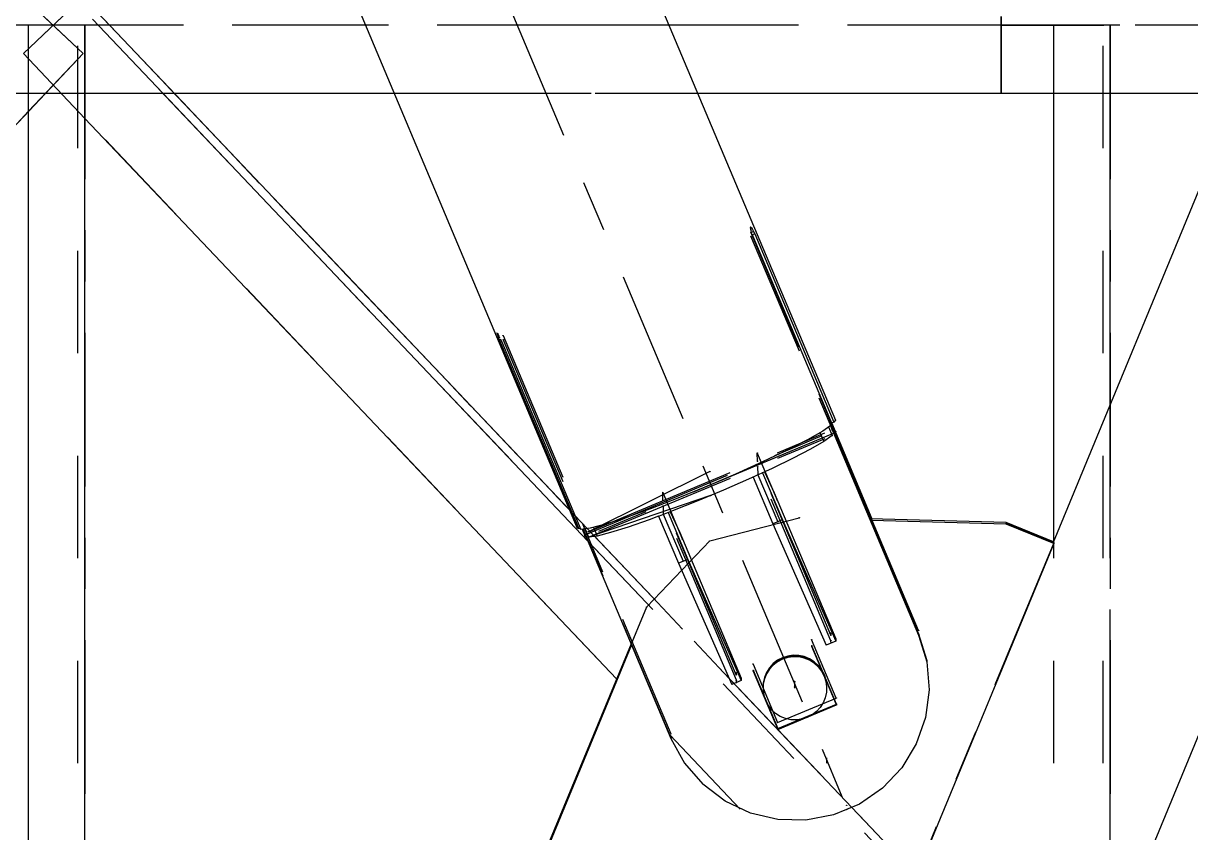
# Model space of a CAD drawing. Header units: millimetres. Extents: x 2368 to 8313, y 7493 to 11698.
# Drawn here: x 5115.36 to 5138.13, y 11277.66 to 11293.45 of the extents above; entities that cross this region are included whole.
import ezdxf

# ---------------------------------------------------------------- set-up
doc = ezdxf.new("R2010")
doc.units = ezdxf.units.MM
for name, pattern in [('XKITLINE00', [0]), ('XKITLINE02', [4, 2, -2]), ('XKITLINE03', [6, 3, -1, 1, -1])]:
    doc.linetypes.add(name, pattern=pattern)

msp = doc.modelspace()

# ---------------------------------------------------------------- linework, layer by layer
at = {"color": 8, "linetype": 'XKITLINE03'}
for p, q in [((5052.5881, 11072.0118), (5216.5881, 11469.2205)), ((5052.5882, 11072.0118), (5216.5882, 11469.2205)), ((5052.5881, 11465.4767), (5134.5881, 11270.6161)), ((5052.5882, 11465.4767), (5134.5882, 11270.6161)), ((5132.8193, 11281.608), (5129.5491, 11289.3791)), ((5132.8194, 11281.608), (5129.5492, 11289.3791)), ((5132.8215, 11281.5284), (5129.5513, 11289.2995)), ((5132.8214, 11281.5284), (5129.5513, 11289.2995)), ((5124.7165, 11287.3605), (5127.9867, 11279.5894)), ((5124.7165, 11287.3605), (5127.9867, 11279.5894)), ((5124.7186, 11287.2809), (5127.9888, 11279.5098)), ((5124.7186, 11287.2809), (5127.9888, 11279.5098)), ((5126.3265, 11283.4817), (5131.1869, 11285.5119)), ((5126.3266, 11283.4817), (5131.187, 11285.5119)), ((5131.1882, 11285.4623), (5126.3278, 11283.4322)), ((5131.1883, 11285.4623), (5126.3279, 11283.4322)), ((5126.38, 11283.5344), (5131.1319, 11285.5193)), ((5126.38, 11283.5344), (5131.1318, 11285.5193)), ((5126.3829, 11283.4247), (5131.1348, 11285.4096)), ((5126.3829, 11283.4247), (5131.1348, 11285.4096)), ((5131.2014, 11285.4929), (5131.1882, 11285.4623)), ((5131.2014, 11285.4929), (5131.1883, 11285.4623)), ((5129.6782, 11284.9103), (5129.674, 11285.0696)), ((5129.674, 11285.0696), (5130.0605, 11284.151)), ((5129.6783, 11284.9103), (5129.6741, 11285.0696)), ((5129.6741, 11285.0696), (5130.0606, 11284.151)), ((5131.1084, 11281.5116), (5129.6782, 11284.9103)), ((5131.1085, 11281.5116), (5129.6783, 11284.9103)), ((5128.7512, 11284.7065), (5126.38, 11283.5344)), ((5128.7511, 11284.7065), (5126.38, 11283.5344)), ((5131.1113, 11281.4054), (5129.681, 11284.8042)), ((5129.681, 11284.8042), (5129.6853, 11284.6449)), ((5131.1113, 11281.4054), (5129.6811, 11284.8042)), ((5129.6811, 11284.8042), (5129.6853, 11284.6449)), ((5129.6853, 11284.6449), (5130.0719, 11283.7263)), ((5129.6853, 11284.6449), (5130.0718, 11283.7263)), ((5128.7636, 11284.2376), (5126.3829, 11283.4247)), ((5128.7636, 11284.2376), (5126.3829, 11283.4247)), ((5127.8337, 11284.1399), (5127.8295, 11284.2991)), ((5127.8295, 11284.2991), (5128.2161, 11283.3805)), ((5127.8337, 11284.1399), (5127.8295, 11284.2991)), ((5127.8295, 11284.2991), (5128.216, 11283.3805)), ((5129.264, 11280.7412), (5127.8337, 11284.1399)), ((5129.2639, 11280.7412), (5127.8337, 11284.1399)), ((5129.2667, 11280.635), (5127.8365, 11284.0337)), ((5127.8365, 11284.0337), (5127.8407, 11283.8745)), ((5129.2668, 11280.635), (5127.8366, 11284.0337)), ((5127.8366, 11284.0337), (5127.8408, 11283.8745)), ((5127.8407, 11283.8745), (5128.2273, 11282.9559)), ((5127.8408, 11283.8745), (5128.2273, 11282.9559)), ((5128.7454, 11283.354), (5130.4917, 11283.8051)), ((5128.7454, 11283.354), (5130.4916, 11283.8051)), ((5134.5307, 11283.6978), (5135.4556, 11283.3192)), ((5134.5307, 11283.6978), (5135.4555, 11283.3192)), ((5126.3134, 11283.4512), (5126.3266, 11283.4817)), ((5126.3134, 11283.4512), (5126.3265, 11283.4817)), ((5126.3279, 11283.4322), (5126.3134, 11283.4512)), ((5126.3278, 11283.4322), (5126.3134, 11283.4512)), ((5127.5164, 11282.0653), (5128.7454, 11283.354)), ((5127.5164, 11282.0653), (5128.7454, 11283.354)), ((5135.4556, 11283.3192), (5127.8481, 11264.8934)), ((5135.4555, 11283.3192), (5127.8481, 11264.8934)), ((5123.3196, 11271.9004), (5127.5164, 11282.0653)), ((5123.3196, 11271.9004), (5127.5164, 11282.0653)), ((5131.1073, 11281.5558), (5131.1085, 11281.5116)), ((5131.1073, 11281.5558), (5131.1084, 11281.5116)), ((5131.2139, 11280.2884), (5130.7346, 11281.4274)), ((5131.214, 11280.2884), (5130.7347, 11281.4274)), ((5131.2171, 11280.1681), (5130.7378, 11281.3071)), ((5131.2172, 11280.1681), (5130.7379, 11281.3071)), ((5131.2175, 11280.1539), (5130.7382, 11281.2929)), ((5131.2175, 11280.1539), (5130.7382, 11281.2929)), ((5131.1125, 11281.3612), (5131.1113, 11281.4054)), ((5131.1124, 11281.3612), (5131.1113, 11281.4054)), ((5129.2627, 11280.7854), (5129.2639, 11280.7412)), ((5129.2628, 11280.7854), (5129.264, 11280.7412)), ((5129.591, 11280.9497), (5130.0703, 11279.8107)), ((5129.5911, 11280.9497), (5130.0704, 11279.8107)), ((5129.5942, 11280.8294), (5130.0736, 11279.6904)), ((5129.5942, 11280.8294), (5130.0735, 11279.6904)), ((5129.5946, 11280.8153), (5130.0739, 11279.6762)), ((5129.5946, 11280.8153), (5130.0739, 11279.6762)), ((5129.2679, 11280.5908), (5129.2667, 11280.635)), ((5129.268, 11280.5908), (5129.2668, 11280.635)), ((5130.4027, 11280.612), (5130.4055, 11280.5058)), ((5130.4027, 11280.612), (5130.4055, 11280.5058)), ((5130.0703, 11279.8107), (5131.2139, 11280.2884)), ((5130.0704, 11279.8107), (5131.214, 11280.2884)), ((5130.0735, 11279.6904), (5131.2171, 11280.1681)), ((5130.0736, 11279.6904), (5131.2172, 11280.1681)), ((5130.0739, 11279.6762), (5131.2175, 11280.1539)), ((5130.0739, 11279.6762), (5131.2175, 11280.1539))]:
    msp.add_line(p, q, dxfattribs=at)
at = {"color": 8, "linetype": 'XKITLINE00'}
for p, q in [((5202.1352, 11444.848), (5135.4451, 11283.3241)), ((5064.6415, 11443.8685), (5131.1979, 11285.7074)), ((5059.606, 11441.7652), (5126.1623, 11283.6041)), ((5129.5403, 11289.4785), (5129.5382, 11289.4639)), ((5129.5382, 11289.4639), (5129.5427, 11289.4355)), ((5129.5488, 11289.4778), (5129.5403, 11289.4785)), ((5129.5427, 11289.4355), (5129.5534, 11289.396)), ((5129.5488, 11289.4778), (5129.563, 11289.4618)), ((5129.563, 11289.4618), (5129.5813, 11289.4323)), ((5129.5813, 11289.4323), (5129.6021, 11289.3919)), ((5129.6021, 11289.3919), (5129.5609, 11289.3747)), ((5129.5697, 11289.3498), (5129.586, 11289.2988)), ((5129.6233, 11289.3448), (5129.5795, 11289.3265)), ((5129.586, 11289.2988), (5131.1322, 11285.6245)), ((5129.6021, 11289.3919), (5129.6233, 11289.3448)), ((5129.6233, 11289.3448), (5131.1695, 11285.6705)), ((5124.5982, 11287.4142), (5124.5959, 11287.409)), ((5124.5959, 11287.409), (5124.6002, 11287.3889)), ((5124.5982, 11287.4142), (5124.607, 11287.4042)), ((5124.6002, 11287.3889), (5124.6107, 11287.3561)), ((5124.607, 11287.4042), (5124.6214, 11287.3799)), ((5124.6214, 11287.3799), (5124.6399, 11287.3437)), ((5124.6107, 11287.3561), (5124.6265, 11287.3136)), ((5124.6494, 11287.3232), (5124.6265, 11287.3136)), ((5124.6265, 11287.3136), (5124.6459, 11287.2657)), ((5124.6702, 11287.2759), (5124.6459, 11287.2657)), ((5124.6459, 11287.2657), (5126.1921, 11283.5914)), ((5124.6604, 11287.2992), (5124.6847, 11287.2516)), ((5124.6847, 11287.2516), (5126.2309, 11283.5773)), ((5131.1322, 11285.6245), (5130.9513, 11285.4985)), ((5131.0643, 11285.5772), (5131.1348, 11285.4096)), ((5131.1016, 11285.6031), (5132.8219, 11281.5151)), ((5131.1096, 11285.6088), (5132.8212, 11281.5416)), ((5131.1695, 11285.6705), (5131.1213, 11285.6504)), ((5131.1228, 11285.6179), (5131.1883, 11285.4623)), ((5131.1255, 11285.6521), (5131.1983, 11285.479)), ((5131.1979, 11285.7074), (5131.1695, 11285.6705)), ((5130.6526, 11285.3274), (5130.2549, 11285.1226)), ((5130.9513, 11285.4985), (5130.6526, 11285.3274)), ((5130.8969, 11285.4673), (5130.9696, 11285.2947)), ((5131.1348, 11285.4096), (5130.9696, 11285.2947)), ((5131.1883, 11285.4623), (5131.1744, 11285.4565)), ((5131.1983, 11285.479), (5131.1883, 11285.4623)), ((5131.1906, 11285.4662), (5131.8979, 11283.7855)), ((5131.1967, 11285.4764), (5131.9084, 11283.7852)), ((5131.2014, 11285.4929), (5131.1983, 11285.479)), ((5130.2549, 11285.1226), (5129.7783, 11284.8944)), ((5130.7114, 11285.1453), (5130.3711, 11284.9676)), ((5130.9696, 11285.2947), (5130.7114, 11285.1453)), ((5129.7783, 11284.8944), (5129.2466, 11284.6543)), ((5130.3711, 11284.9676), (5129.963, 11284.7691)), ((5129.2466, 11284.6543), (5128.6865, 11284.4142)), ((5129.963, 11284.7691), (5129.5042, 11284.5581)), ((5129.7775, 11284.6834), (5129.7692, 11284.6799)), ((5129.7775, 11284.6838), (5129.7775, 11284.6834)), ((5129.7775, 11284.6834), (5130.1641, 11283.7649)), ((5129.8156, 11284.7013), (5130.0052, 11284.2915)), ((5128.6865, 11284.4142), (5128.1261, 11284.1862)), ((5129.5042, 11284.5581), (5129.0141, 11284.3434)), ((5129.5957, 11284.6001), (5129.9796, 11283.6878)), ((5128.1261, 11284.1862), (5127.5935, 11283.9818)), ((5129.0141, 11284.3434), (5128.5131, 11284.1342)), ((5130.0052, 11284.2915), (5131.2035, 11281.444)), ((5127.5935, 11283.9818), (5127.1153, 11283.8112)), ((5128.5131, 11284.1342), (5128.0225, 11283.9392)), ((5127.1153, 11283.8112), (5126.7156, 11283.6829)), ((5127.5627, 11283.7665), (5127.1531, 11283.6235)), ((5127.7484, 11283.8362), (5127.5627, 11283.7665)), ((5127.7485, 11283.8363), (5127.7486, 11283.8359)), ((5127.7569, 11283.8394), (5127.7486, 11283.8359)), ((5127.7486, 11283.8359), (5128.1351, 11282.9174)), ((5128.0225, 11283.9392), (5127.7569, 11283.8394)), ((5127.9357, 11283.9066), (5128.3196, 11282.9944)), ((5127.9754, 11283.9215), (5128.1607, 11283.5211)), ((5130.1641, 11283.7649), (5129.9796, 11283.6878)), ((5130.1641, 11283.7649), (5131.2047, 11281.3997)), ((5134.5303, 11283.7155), (5131.8767, 11283.786)), ((5134.5312, 11283.6801), (5131.8953, 11283.7502)), ((5126.1921, 11283.5914), (5126.1623, 11283.6041)), ((5126.2201, 11283.6031), (5126.1921, 11283.5914)), ((5126.4144, 11283.6034), (5126.2309, 11283.5773)), ((5126.2579, 11283.5811), (5126.3172, 11283.4402)), ((5126.2648, 11283.5821), (5126.3279, 11283.4322)), ((5126.2696, 11283.5828), (5127.9892, 11279.4965)), ((5126.3138, 11283.5891), (5126.3829, 11283.4247)), ((5126.7156, 11283.6829), (5126.4144, 11283.6034)), ((5126.4785, 11283.6203), (5126.5506, 11283.449)), ((5126.811, 11283.5161), (5126.5506, 11283.449)), ((5127.1531, 11283.6235), (5126.811, 11283.5161)), ((5128.1607, 11283.5211), (5129.359, 11280.6735)), ((5129.9796, 11283.6878), (5131.0203, 11281.3227)), ((5134.5303, 11283.7155), (5134.5312, 11283.6801)), ((5135.451, 11283.3385), (5134.5303, 11283.7155)), ((5135.456, 11283.3015), (5134.5312, 11283.6801)), ((5126.3279, 11283.4322), (5126.3172, 11283.4402)), ((5126.3322, 11283.434), (5126.3279, 11283.4322)), ((5126.5506, 11283.449), (5126.3829, 11283.4247)), ((5135.456, 11283.3015), (5127.8486, 11264.8757)), ((5135.4559, 11283.3079), (5135.456, 11283.3015)), ((5128.3196, 11282.9944), (5128.1351, 11282.9174)), ((5128.1351, 11282.9174), (5129.1757, 11280.5522)), ((5128.3196, 11282.9944), (5129.3602, 11280.6293)), ((5131.2035, 11281.444), (5131.2047, 11281.3997)), ((5132.8212, 11281.5416), (5132.8219, 11281.5151)), ((5132.8212, 11281.5416), (5132.9789, 11281.0192)), ((5132.8219, 11281.5151), (5132.9796, 11280.9927)), ((5127.2113, 11281.345), (5123.7297, 11272.9124)), ((5127.2191, 11281.3264), (5123.7454, 11272.9128)), ((5131.2047, 11281.3997), (5131.0203, 11281.3227)), ((5130.0702, 11281.0252), (5129.9847, 11280.9593)), ((5130.0706, 11281.011), (5129.9851, 11280.9451)), ((5130.0706, 11281.011), (5129.9851, 11280.9451)), ((5130.071, 11280.9969), (5129.9855, 11280.931)), ((5130.1659, 11281.0753), (5130.0702, 11281.0252)), ((5130.1662, 11281.0612), (5130.0706, 11281.011)), ((5130.1662, 11281.0612), (5130.0706, 11281.011)), ((5130.1666, 11281.047), (5130.071, 11280.9969)), ((5130.2688, 11281.1082), (5130.1659, 11281.0753)), ((5130.1659, 11281.0753), (5130.1662, 11281.0612)), ((5130.2692, 11281.094), (5130.1662, 11281.0612)), ((5130.2692, 11281.094), (5130.1662, 11281.0612)), ((5130.1662, 11281.0612), (5130.1666, 11281.047)), ((5130.2695, 11281.0798), (5130.1666, 11281.047)), ((5130.3759, 11281.1227), (5130.2688, 11281.1082)), ((5130.3763, 11281.1085), (5130.2692, 11281.094)), ((5130.3763, 11281.1085), (5130.2692, 11281.094)), ((5130.3766, 11281.0944), (5130.2695, 11281.0798)), ((5130.4839, 11281.1184), (5130.3759, 11281.1227)), ((5130.4842, 11281.1043), (5130.3763, 11281.1085)), ((5130.4842, 11281.1043), (5130.3763, 11281.1085)), ((5130.4846, 11281.0901), (5130.3766, 11281.0944)), ((5130.5895, 11281.0956), (5130.4839, 11281.1184)), ((5130.5899, 11281.0815), (5130.4842, 11281.1043)), ((5130.5899, 11281.0815), (5130.4842, 11281.1043)), ((5130.5902, 11281.0673), (5130.4846, 11281.0901)), ((5130.6895, 11281.0549), (5130.5895, 11281.0956)), ((5130.6899, 11281.0407), (5130.5899, 11281.0815)), ((5130.6899, 11281.0407), (5130.5899, 11281.0815)), ((5130.6902, 11281.0265), (5130.5902, 11281.0673)), ((5130.7809, 11280.9974), (5130.6895, 11281.0549)), ((5130.7813, 11280.9833), (5130.6899, 11281.0407)), ((5130.7813, 11280.9833), (5130.6899, 11281.0407)), ((5130.7816, 11280.9691), (5130.6902, 11281.0265)), ((5130.8609, 11280.925), (5130.7809, 11280.9974)), ((5132.9789, 11281.0192), (5132.9796, 11280.9927)), ((5132.9796, 11280.9927), (5133.0249, 11280.449)), ((5129.8544, 11280.7886), (5129.8134, 11280.6889)), ((5129.8548, 11280.7744), (5129.8138, 11280.6748)), ((5129.8548, 11280.7744), (5129.8138, 11280.6748)), ((5129.8551, 11280.7603), (5129.8142, 11280.6606)), ((5129.9121, 11280.8796), (5129.8544, 11280.7886)), ((5129.9124, 11280.8655), (5129.8548, 11280.7744)), ((5129.9124, 11280.8655), (5129.8548, 11280.7744)), ((5129.9128, 11280.8513), (5129.8551, 11280.7603)), ((5129.9847, 11280.9593), (5129.9121, 11280.8796)), ((5129.9851, 11280.9451), (5129.9124, 11280.8655)), ((5129.9851, 11280.9451), (5129.9124, 11280.8655)), ((5129.9855, 11280.931), (5129.9128, 11280.8513)), ((5130.8612, 11280.9109), (5130.7813, 11280.9833)), ((5130.8612, 11280.9109), (5130.7813, 11280.9833)), ((5130.8616, 11280.8967), (5130.7816, 11280.9691)), ((5130.8609, 11280.925), (5130.927, 11280.8399)), ((5130.8612, 11280.9109), (5130.9274, 11280.8258)), ((5130.8612, 11280.9109), (5130.9274, 11280.8258)), ((5130.8616, 11280.8967), (5130.9278, 11280.8116)), ((5130.927, 11280.8399), (5130.9773, 11280.7447)), ((5130.9274, 11280.8258), (5130.9777, 11280.7305)), ((5130.9274, 11280.8258), (5130.9777, 11280.7305)), ((5130.9278, 11280.8116), (5130.9781, 11280.7163)), ((5129.3602, 11280.6293), (5129.1757, 11280.5522)), ((5129.359, 11280.6735), (5129.3602, 11280.6293)), ((5129.7912, 11280.5554), (5129.787, 11280.4479)), ((5129.8134, 11280.6889), (5129.7905, 11280.5837)), ((5129.8138, 11280.6748), (5129.7909, 11280.5696)), ((5129.8138, 11280.6748), (5129.7909, 11280.5696)), ((5129.8142, 11280.6606), (5129.7912, 11280.5554)), ((5130.9773, 11280.7447), (5130.9777, 11280.7305)), ((5130.9773, 11280.7447), (5131.0103, 11280.6421)), ((5130.9777, 11280.7305), (5131.0106, 11280.628)), ((5130.9777, 11280.7305), (5130.9781, 11280.7163)), ((5130.9777, 11280.7305), (5131.0106, 11280.628)), ((5130.9781, 11280.7163), (5131.011, 11280.6138)), ((5131.011, 11280.6138), (5131.0256, 11280.5072)), ((5129.787, 11280.4479), (5129.8015, 11280.3412)), ((5129.8015, 11280.3412), (5129.8345, 11280.2387)), ((5131.0213, 11280.3996), (5130.9983, 11280.2944)), ((5131.0256, 11280.5072), (5131.0213, 11280.3996)), ((5133.0249, 11280.449), (5132.9557, 11279.9077)), ((5129.8345, 11280.2387), (5129.8848, 11280.1434)), ((5129.8848, 11280.1434), (5129.9509, 11280.0583)), ((5130.8997, 11280.1037), (5130.827, 11280.024)), ((5130.9574, 11280.1948), (5130.8997, 11280.1037)), ((5130.9983, 11280.2944), (5130.9574, 11280.1948)), ((5130.0309, 11279.9859), (5129.9509, 11280.0583)), ((5130.1223, 11279.9285), (5130.0309, 11279.9859)), ((5130.2223, 11279.8877), (5130.1223, 11279.9285)), ((5130.3279, 11279.8649), (5130.2223, 11279.8877)), ((5130.4359, 11279.8606), (5130.3279, 11279.8649)), ((5130.543, 11279.8752), (5130.4359, 11279.8606)), ((5130.6459, 11279.908), (5130.543, 11279.8752)), ((5130.7416, 11279.9581), (5130.6459, 11279.908)), ((5130.827, 11280.024), (5130.7416, 11279.9581)), ((5132.9557, 11279.9077), (5132.775, 11279.3927)), ((5127.9892, 11279.4965), (5128.2525, 11279.0182)), ((5132.775, 11279.3927), (5132.4908, 11278.9262)), ((5128.2525, 11279.0182), (5128.61, 11278.6049)), ((5132.4908, 11278.9262), (5132.1154, 11278.5288)), ((5129.0459, 11278.2747), (5128.61, 11278.6049)), ((5132.1154, 11278.5288), (5131.6653, 11278.2178)), ((5129.5413, 11278.042), (5129.0459, 11278.2747)), ((5130.0744, 11277.9169), (5129.5413, 11278.042)), ((5131.6653, 11278.2178), (5131.1602, 11278.0068)), ((5130.622, 11277.9051), (5130.0744, 11277.9169)), ((5131.1602, 11278.0068), (5130.622, 11277.9051))]:
    msp.add_line(p, q, dxfattribs=at)
at = {"color": 3, "linetype": 'XKITLINE02'}
for p, q in [((5116.5214, 11292.8676), (5115.3565, 11293.9644)), ((5116.5192, 11293.9667), (5115.3583, 11292.8657)), ((5136.0091, 11273.4162), (5116.5192, 11293.9667)), ((5135.893, 11273.3061), (5116.4031, 11293.8566)), ((5116.118, 11293.5862), (5115.3582, 11292.8657)), ((5116.5214, 11292.8676), (5115.7581, 11293.5862)), ((5118.0821, 11292.0862), (5116.6595, 11293.5862)), ((5118.3026, 11292.0862), (5116.88, 11293.5862)), ((5134.4319, 11293.5862), (5134.4319, 11292.0862)), ((5134.4319, 11293.5862), (5134.4319, 11292.0862)), ((5134.4319, 11292.0862), (5134.4319, 11293.5862)), ((5134.4319, 11293.5862), (5134.4319, 11292.0862)), ((5134.4319, 11293.5862), (5134.4319, 11292.0862)), ((5134.4319, 11292.0862), (5134.4319, 11293.5862)), ((5134.4319, 11293.4162), (4970.7162, 11293.4162)), ((5134.4319, 11293.4162), (4970.7162, 11293.4162)), ((5115.4591, 11292.0862), (5115.4591, 11293.4162)), ((5116.5591, 11293.4162), (5115.4591, 11293.4162)), ((5116.5592, 11293.4162), (5115.4591, 11293.4162)), ((5115.4592, 11271.0162), (5115.4591, 11293.4162)), ((5116.4191, 11271.0162), (5116.4191, 11293.4162)), ((5116.4192, 11271.0162), (5116.4191, 11293.4162)), ((5116.5591, 11292.0862), (5116.5591, 11293.4162)), ((5116.5592, 11271.0162), (5116.5591, 11293.4162)), ((5134.4319, 11293.4162), (5298.7444, 11293.4162)), ((5134.4319, 11293.4162), (5134.4319, 11292.0862)), ((5134.4319, 11293.4162), (5134.4319, 11292.0862)), ((5134.4319, 11293.4162), (5134.4319, 11293.4162)), ((5134.4319, 11293.4162), (5134.4319, 11292.0862)), ((5134.4319, 11293.4162), (5134.4319, 11293.4162)), ((5195.0429, 11293.4162), (5134.4319, 11293.4162)), ((5134.4319, 11293.4162), (5134.4319, 11292.0862)), ((5135.4591, 11292.0862), (5135.4591, 11293.4162)), ((5136.5591, 11293.4162), (5135.4591, 11293.4162)), ((5136.5592, 11293.4162), (5135.4591, 11293.4162)), ((5135.4592, 11271.0162), (5135.4591, 11293.4162)), ((5136.4191, 11271.0162), (5136.4191, 11293.4162)), ((5136.4192, 11271.0162), (5136.4191, 11293.4162)), ((5136.5591, 11292.0862), (5136.5591, 11293.4162)), ((5136.5592, 11271.0162), (5136.5591, 11293.4162)), ((5116.5214, 11292.8676), (5097.174, 11272.3194)), ((5116.5591, 11291.5995), (5115.3582, 11292.8657)), ((5134.8482, 11272.3152), (5115.3583, 11292.8657)), ((5116.5214, 11292.8676), (5115.4591, 11291.7394)), ((5134.4319, 11292.0862), (4970.7162, 11292.0862)), ((5128.5135, 11292.0862), (4978.2651, 11292.0862)), ((5128.5135, 11292.0862), (5122.5929, 11292.0862)), ((5134.4319, 11292.0862), (5134.4319, 11292.0862)), ((5195.3193, 11292.0862), (5134.4319, 11292.0862)), ((5136.5591, 11271.0162), (5136.5591, 11286.0225)), ((5136.0091, 11273.4162), (5126.0149, 11283.9543)), ((5135.893, 11273.3061), (5126.3676, 11283.3499)), ((5135.4591, 11271.0162), (5135.4591, 11283.3583)), ((5134.8482, 11272.3152), (5126.9301, 11280.6641)), ((5130.4027, 11280.612), (5130.4023, 11280.6261)), ((5130.4027, 11280.612), (5130.4023, 11280.6261)), ((5130.4034, 11280.5854), (5130.4027, 11280.612)), ((5130.4034, 11280.5854), (5130.4027, 11280.612)), ((5130.4045, 11280.5412), (5130.4036, 11280.5766)), ((5130.4046, 11280.5412), (5130.4036, 11280.5766)), ((5130.4055, 11280.5058), (5130.4048, 11280.5324)), ((5130.4055, 11280.5058), (5130.4048, 11280.5324)), ((5130.4058, 11280.4917), (5130.4055, 11280.5058)), ((5130.4059, 11280.4917), (5130.4055, 11280.5058)), ((5130.4063, 11280.4775), (5130.4059, 11280.4917)), ((5131.0317, 11279.0177), (5131.0289, 11279.1239))]:
    msp.add_line(p, q, dxfattribs=at)
at = {"color": 1, "linetype": 'XKITLINE03'}
for p, q in [((5136.0091, 11273.4162), (5116.5192, 11293.9667)), ((5116.5192, 11293.9667), (5136.0091, 11273.4162)), ((5134.4319, 11293.4162), (4970.7162, 11293.4162)), ((5134.4319, 11293.4162), (4970.7162, 11293.4162)), ((5116.5591, 11271.0162), (5116.5591, 11293.4162)), ((5116.5591, 11293.4162), (5116.5591, 11271.0162)), ((5298.7444, 11293.4162), (5134.4319, 11293.4162)), ((5136.5591, 11271.0162), (5136.5591, 11293.4162)), ((5136.5591, 11293.4162), (5136.5591, 11271.0162))]:
    msp.add_line(p, q, dxfattribs=at)
at = {"color": 7, "linetype": 'XKITLINE00'}
for p, q in [((5134.4319, 11292.0862), (5134.4319, 11293.5862)), ((5134.4319, 11292.0862), (5134.4319, 11293.5862)), ((5122.5929, 11292.0862), (4984.1658, 11292.0862)), ((5115.4591, 11272.8293), (5115.4591, 11292.0862)), ((5116.5591, 11272.8584), (5116.5591, 11292.0862)), ((5126.3676, 11283.3499), (5118.0821, 11292.0862)), ((5126.0149, 11283.9543), (5118.3026, 11292.0862)), ((5134.4319, 11292.0862), (5128.5135, 11292.0862)), ((5139.0627, 11292.0862), (5134.4319, 11292.0862)), ((5135.4591, 11283.3583), (5135.4591, 11292.0862)), ((5136.5591, 11286.0225), (5136.5591, 11292.0862)), ((5115.4591, 11291.7394), (5097.1983, 11272.3452)), ((5126.9301, 11280.6641), (5116.5591, 11291.5995))]:
    msp.add_line(p, q, dxfattribs=at)
at = {"color": 4, "linetype": 'XKITLINE03'}
msp.add_line((5146.4785, 11293.4162), (5069.5913, 11293.4162), dxfattribs=at)
at = {"color": 3, "linetype": 'XKITLINE00'}
for p, q in [((5130.4062, 11280.4775), (5130.4058, 11280.4917)), ((5131.0317, 11279.0177), (5131.0289, 11279.1239))]:
    msp.add_line(p, q, dxfattribs=at)
at = {"color": 1, "linetype": 'XKITLINE00'}
for centre in [(5116.5591, 11293.4162), (5116.5591, 11293.4162), (5134.4319, 11293.4162), (5134.4319, 11293.4162), (5134.4319, 11293.4162), (5136.5591, 11293.4162), (5136.5591, 11293.4162)]:
    msp.add_circle(centre, 0.004, dxfattribs=at)
at = {"color": 8, "linetype": 'XKITLINE00'}
for centre in [(5129.5491, 11289.3791), (5129.5492, 11289.3791), (5129.5513, 11289.2995), (5129.5513, 11289.2995), (5124.7165, 11287.3605), (5124.7165, 11287.3605), (5124.7186, 11287.2809), (5124.7186, 11287.2809), (5131.1318, 11285.5193), (5131.1319, 11285.5193), (5131.1348, 11285.4096), (5131.1348, 11285.4096), (5131.1869, 11285.5119), (5131.187, 11285.5119), (5131.1882, 11285.4623), (5131.1882, 11285.4623), (5131.1883, 11285.4623), (5131.1883, 11285.4623), (5131.2014, 11285.4929), (5131.2014, 11285.4929), (5129.674, 11285.0696), (5129.674, 11285.0696), (5129.6741, 11285.0696), (5129.6741, 11285.0696), (5129.6782, 11284.9103), (5129.6782, 11284.9103), (5129.6783, 11284.9103), (5129.6783, 11284.9103), (5128.7511, 11284.7065), (5128.7512, 11284.7065), (5129.681, 11284.8042), (5129.681, 11284.8042), (5129.6811, 11284.8042), (5129.6811, 11284.8042), (5129.6853, 11284.6449), (5129.6853, 11284.6449), (5129.6853, 11284.6449), (5129.6853, 11284.6449), (5127.8295, 11284.2991), (5127.8295, 11284.2991), (5127.8295, 11284.2991), (5127.8295, 11284.2991), (5128.7636, 11284.2376), (5128.7636, 11284.2376), (5127.8337, 11284.1399), (5127.8337, 11284.1399), (5127.8337, 11284.1399), (5127.8337, 11284.1399), (5127.8365, 11284.0337), (5127.8365, 11284.0337), (5127.8366, 11284.0337), (5127.8366, 11284.0337), (5130.0605, 11284.151), (5130.0606, 11284.151), (5127.8407, 11283.8745), (5127.8407, 11283.8745), (5127.8408, 11283.8745), (5127.8408, 11283.8745), (5130.0718, 11283.7263), (5130.0719, 11283.7263), (5130.4916, 11283.8051), (5130.4917, 11283.8051), (5126.38, 11283.5344), (5126.38, 11283.5344), (5126.38, 11283.5344), (5126.38, 11283.5344), (5134.5307, 11283.6978), (5134.5307, 11283.6978), (5126.3134, 11283.4512), (5126.3134, 11283.4512), (5126.3134, 11283.4512), (5126.3134, 11283.4512), (5126.3265, 11283.4817), (5126.3265, 11283.4817), (5126.3266, 11283.4817), (5126.3266, 11283.4817), (5126.3278, 11283.4322), (5126.3278, 11283.4322), (5126.3279, 11283.4322), (5126.3279, 11283.4322), (5126.3829, 11283.4247), (5126.3829, 11283.4247), (5126.3829, 11283.4247), (5126.3829, 11283.4247), (5128.216, 11283.3805), (5128.2161, 11283.3805), (5128.7454, 11283.354), (5128.7454, 11283.354), (5128.7454, 11283.354), (5128.7454, 11283.354), (5135.4555, 11283.3192), (5135.4555, 11283.3192), (5135.4556, 11283.3192), (5135.4556, 11283.3192), (5128.2273, 11282.9559), (5128.2273, 11282.9559), (5127.5164, 11282.0653), (5127.5164, 11282.0653), (5127.5164, 11282.0653), (5127.5164, 11282.0653), (5131.1073, 11281.5558), (5131.1073, 11281.5558), (5131.1084, 11281.5116), (5131.1084, 11281.5116), (5131.1085, 11281.5116), (5131.1085, 11281.5116), (5132.8193, 11281.608), (5132.8193, 11281.608), (5132.8194, 11281.608), (5132.8194, 11281.608), (5132.8214, 11281.5284), (5132.8214, 11281.5284), (5132.8215, 11281.5284), (5132.8215, 11281.5284), (5130.7346, 11281.4274), (5130.7347, 11281.4274), (5130.7378, 11281.3071), (5130.7379, 11281.3071), (5130.7382, 11281.2929), (5130.7382, 11281.2929), (5131.1113, 11281.4054), (5131.1113, 11281.4054), (5131.1113, 11281.4054), (5131.1113, 11281.4054), (5131.1124, 11281.3612), (5131.1125, 11281.3612), (5129.2627, 11280.7854), (5129.2628, 11280.7854), (5129.591, 11280.9497), (5129.5911, 11280.9497), (5129.5942, 11280.8294), (5129.5942, 11280.8294), (5129.5946, 11280.8153), (5129.5946, 11280.8153), (5129.2639, 11280.7412), (5129.2639, 11280.7412), (5129.264, 11280.7412), (5129.264, 11280.7412), (5129.2667, 11280.635), (5129.2667, 11280.635), (5129.2668, 11280.635), (5129.2668, 11280.635), (5129.2679, 11280.5908), (5129.268, 11280.5908), (5130.4027, 11280.612), (5130.4027, 11280.612), (5130.4055, 11280.5058), (5130.4055, 11280.5058), (5131.2139, 11280.2884), (5131.2139, 11280.2884), (5131.214, 11280.2884), (5131.214, 11280.2884), (5131.2171, 11280.1681), (5131.2171, 11280.1681), (5131.2172, 11280.1681), (5131.2172, 11280.1681), (5131.2175, 11280.1539), (5131.2175, 11280.1539), (5131.2175, 11280.1539), (5131.2175, 11280.1539), (5130.0703, 11279.8107), (5130.0703, 11279.8107), (5130.0704, 11279.8107), (5130.0704, 11279.8107), (5130.0735, 11279.6904), (5130.0735, 11279.6904), (5130.0736, 11279.6904), (5130.0736, 11279.6904), (5130.0739, 11279.6762), (5130.0739, 11279.6762), (5130.0739, 11279.6762), (5130.0739, 11279.6762), (5127.9867, 11279.5894), (5127.9867, 11279.5894), (5127.9867, 11279.5894), (5127.9867, 11279.5894), (5127.9888, 11279.5098), (5127.9888, 11279.5098), (5127.9888, 11279.5098), (5127.9888, 11279.5098), (5131.4158, 11278.192), (5131.4158, 11278.192), (5131.4158, 11278.192), (5131.4158, 11278.192), (5131.4179, 11278.1124), (5131.4179, 11278.1124), (5131.4179, 11278.1124), (5131.4179, 11278.1124)]:
    msp.add_circle(centre, 0.004, dxfattribs=at)

doc.saveas('drawing.dxf')
